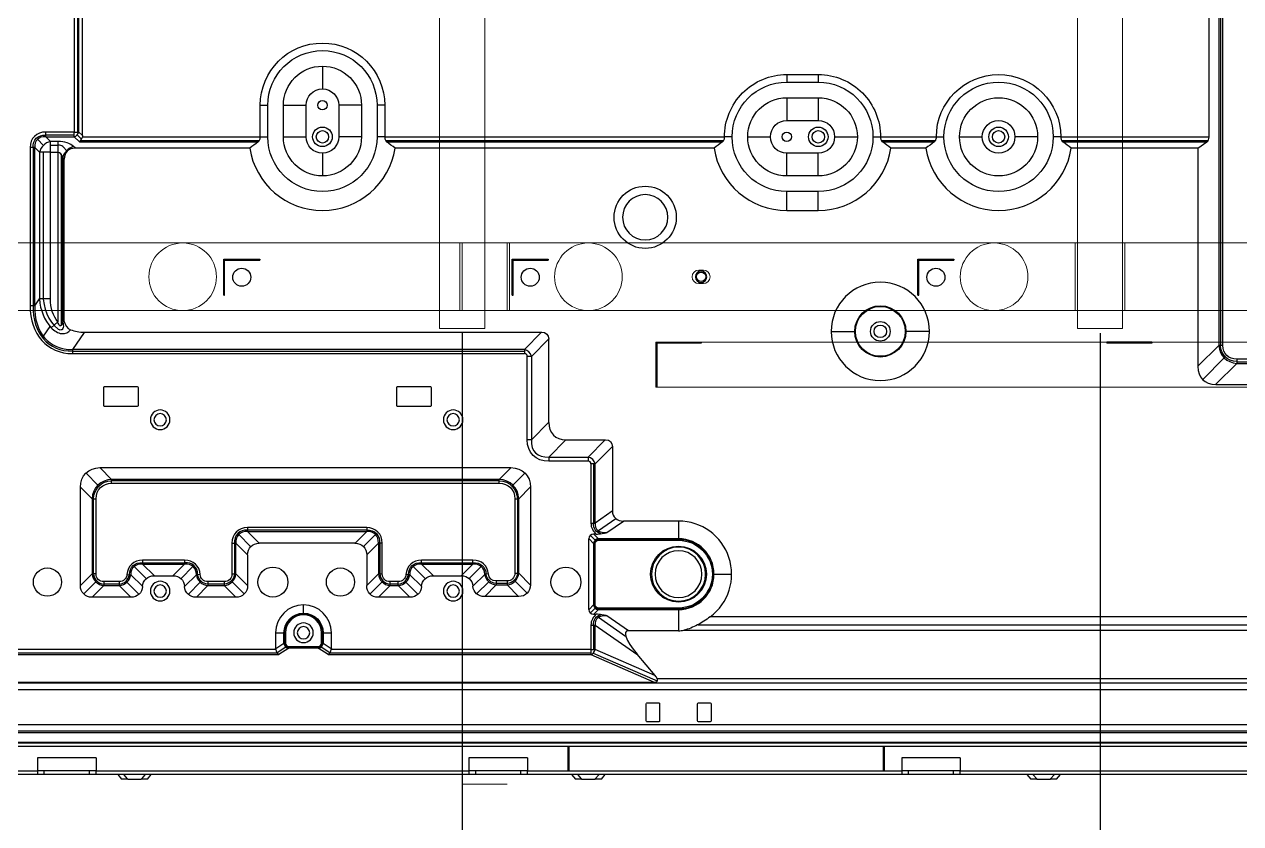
# Model space of a CAD drawing. Header units: millimetres. Extents: x 88 to 1316, y -3115 to -2187.
# Drawn here: x 261.8 to 531.7, y -2918.9 to -2741.6 of the extents above; entities that cross this region are included whole.
import ezdxf

# ---------------------------------------------------------------- set-up
doc = ezdxf.new("R2010")
doc.units = ezdxf.units.MM
doc.header["$LTSCALE"] = 46.255
doc.header["$PDMODE"] = 3
doc.header["$PDSIZE"] = 0.3125
doc.layers.get('0').update_dxf_attribs({"linetype": 'CONTINUOUS'})
doc.layers.get('Defpoints').update_dxf_attribs({"linetype": 'CONTINUOUS'})
doc.layers.add('1', color=7, linetype='CONTINUOUS', true_color=0xffffff)
doc.styles.get("Standard").update_dxf_attribs({"font": 'simfang.ttf'})
doc.dimstyles.new('002', dxfattribs={"dimscale": 0, "dimtxt": 2, "dimasz": 2, "dimexe": 1, "dimexo": 1, "dimgap": 0.5, "dimtad": 1, "dimzin": 0, "dimdsep": 46, "dimtxsty": 'Standard', "dimcen": 1, "dimclrd": 2, "dimclre": 2, "dimclrt": 5, "dimadec": 0, "dimazin": 0, "dimtp": 0.01, "dimtm": 0.01, "dimtfac": 1, "dimtofl": 0, "dimtmove": 0, "dimatfit": 3, "dimldrblk": 'CLOSED', "dimfxl": 1, "dimtolj": 1, "dimtzin": 0, "dimarcsym": 1})

# ---------------------------------------------------------------- blocks, each defined once
blk = doc.blocks.new('A$Cd3f30c15')
at = {"color": 3, "lineweight": 5}
for p, q in [((1082, 15), (0, 15)), ((171.5, 15), (171.5, 0)), ((172, 15), (172, 0)), ((182, 15), (182, 0)), ((182.5, 15), (182.5, 0)), ((308, 15), (308, 0)), ((308.5, 15), (308.5, 0)), ((318.5, 15), (318.5, 0)), ((319, 15), (319, 0)), ((224.5, 9), (225.5, 9)), ((224.5, 6), (225.5, 6)), ((1082, 0), (0, 0))]:
    blk.add_line(p, q, dxfattribs=at)
at = {"color": 3, "lineweight": 5, "extrusion": (0, 0, -1)}
for centre in [(-110, 7.5), (-200, 7.5), (-290, 7.5)]:
    blk.add_circle(centre, 7.5, dxfattribs=at)
at = {"color": 3, "lineweight": 5}
for centre, start, end in [((224.5, 7.5), 90, 270), ((225.5, 7.5), 270, 90)]:
    blk.add_arc(centre, 1.5, start, end, dxfattribs=at)
blk = doc.blocks.new('A$Cd46af468')
at = {"color": 1, "lineweight": 5}
for p, q in [((0, 10), (605, 10)), ((0, 10), (0, 0)), ((0, 0), (605, 0))]:
    blk.add_line(p, q, dxfattribs=at)
blk = doc.blocks.new('0001')
at = {"color": 1, "lineweight": 5}
for p, q in [((358.97, -2809.12), (358.97, -2305.12)), ((368.97, -2809.12), (368.97, -2305.12)), ((358.97, -2809.12), (368.97, -2809.12))]:
    blk.add_line(p, q, dxfattribs=at)
blk = doc.blocks.new('*D462')
at = {"color": 2, "lineweight": -2, "transparency": 16777216}
for p, q in [((500.47, -2810.12), (500.47, -2941.44)), ((680.47, -2810.12), (680.47, -2941.44)), ((678.47, -2940.44), (502.47, -2940.44))]:
    blk.add_line(p, q, dxfattribs=at)
at = {"color": 2, "lineweight": 5, "transparency": 16777216}
for points in [[(502.47, -2940.11), (502.47, -2940.78), (500.47, -2940.44)], [(678.47, -2940.11), (678.47, -2940.78), (680.47, -2940.44)]]:
    blk.add_solid(points, dxfattribs=at)
at = {"layer": 'Defpoints', "color": 0, "lineweight": 5, "transparency": 16777216}
for p in [(500.47, -2809.12), (680.47, -2809.12), (500.47, -2940.44)]:
    blk.add_point(p, dxfattribs=at)
at = {"color": 5, "lineweight": 5, "transparency": 16777216, "insert": (590.47, -2938.92), "char_height": 2, "attachment_point": 5}
blk.add_mtext('\\A1;180.00', dxfattribs=at)
blk = doc.blocks.new('_CLOSED')
at = {"color": 0, "linetype": 'ByBlock'}
for p, q in [((0, 0), (-1, 0.17)), ((-1, 0.17), (-1, -0.17)), ((-1, -0.17), (0, 0)), ((-1, 0), (0, 0))]:
    blk.add_line(p, q, dxfattribs=at)
blk = doc.blocks.new('*D463')
at = {"color": 2, "lineweight": -2, "transparency": 16777216}
for p, q in [((358.97, -2810.12), (358.97, -2941.44)), ((500.47, -2810.12), (500.47, -2941.44)), ((498.47, -2940.44), (360.97, -2940.44))]:
    blk.add_line(p, q, dxfattribs=at)
at = {"color": 2, "lineweight": 5, "transparency": 16777216}
for points in [[(360.97, -2940.11), (360.97, -2940.78), (358.97, -2940.44)], [(498.47, -2940.11), (498.47, -2940.78), (500.47, -2940.44)]]:
    blk.add_solid(points, dxfattribs=at)
at = {"layer": 'Defpoints', "color": 0, "lineweight": 5, "transparency": 16777216}
for p in [(358.97, -2809.12), (500.47, -2809.12), (358.97, -2940.44)]:
    blk.add_point(p, dxfattribs=at)
at = {"color": 5, "lineweight": 5, "transparency": 16777216, "insert": (429.72, -2938.92), "char_height": 2, "attachment_point": 5}
blk.add_mtext('\\A1;141.50', dxfattribs=at)
blk = doc.blocks.new('*D464')
at = {"color": 2, "lineweight": -2, "transparency": 16777216}
for p, q in [((176.97, -2810.12), (176.97, -2941.44)), ((358.97, -2810.12), (358.97, -2941.44)), ((356.97, -2940.44), (178.97, -2940.44))]:
    blk.add_line(p, q, dxfattribs=at)
at = {"color": 2, "lineweight": 5, "transparency": 16777216}
for points in [[(178.97, -2940.11), (178.97, -2940.78), (176.97, -2940.44)], [(356.97, -2940.11), (356.97, -2940.78), (358.97, -2940.44)]]:
    blk.add_solid(points, dxfattribs=at)
at = {"layer": 'Defpoints', "color": 0, "lineweight": 5, "transparency": 16777216}
for p in [(176.97, -2809.12), (358.97, -2809.12), (176.97, -2940.44)]:
    blk.add_point(p, dxfattribs=at)
at = {"color": 5, "lineweight": 5, "transparency": 16777216, "insert": (267.97, -2938.92), "char_height": 2, "attachment_point": 5}
blk.add_mtext('\\A1;182.00', dxfattribs=at)

msp = doc.modelspace()

# ---------------------------------------------------------------- linework, layer by layer
at = {"color": 1, "lineweight": 5}
msp.add_line((358.966, -2910.119), (368.966, -2910.119), dxfattribs=at)
at = {"layer": '1', "color": 7, "linetype": 'Continuous'}
for p, q in [((526.818, -2597.576), (526.818, -2812.827)), ((527.178, -2597.576), (527.178, -2812.827)), ((527.738, -2812.827), (527.738, -2597.576)), ((272.906, -2727.736), (272.906, -2765.503)), ((273.599, -2727.736), (273.599, -2765.503)), ((273.945, -2765.503), (273.945, -2727.736)), ((274.754, -2766.311), (274.754, -2726.928)), ((524.661, -2766.658), (524.661, -2729.429)), ((327.966, -2750.958), (327.966, -2755.893)), ((430.966, -2752.765), (437.966, -2752.765)), ((430.966, -2752.815), (430.966, -2754.393)), ((430.966, -2754.443), (437.966, -2754.443)), ((437.966, -2752.815), (437.966, -2754.393)), ((314.161, -2766.57), (314.161, -2759.57)), ((314.211, -2759.57), (315.789, -2759.57)), ((315.839, -2766.57), (315.839, -2759.57)), ((319.304, -2766.57), (319.304, -2759.57)), ((319.354, -2759.57), (324.289, -2759.57)), ((324.339, -2766.57), (324.339, -2759.57)), ((331.593, -2759.57), (331.593, -2766.57)), ((336.578, -2759.57), (331.643, -2759.57)), ((336.628, -2759.57), (336.628, -2766.57)), ((340.093, -2759.57), (340.093, -2766.57)), ((341.721, -2759.57), (340.143, -2759.57)), ((341.771, -2759.57), (341.771, -2766.57)), ((430.966, -2757.908), (437.966, -2757.908)), ((430.966, -2757.958), (430.966, -2762.893)), ((437.966, -2757.958), (437.966, -2762.893)), ((430.966, -2762.943), (437.966, -2762.943)), ((272.906, -2765.503), (266.57, -2765.503)), ((266.57, -2766.542), (266.57, -2765.503)), ((272.906, -2766.542), (272.906, -2765.503)), ((272.906, -2765.503), (273.945, -2765.503)), ((274.718, -2766.276), (273.945, -2765.503)), ((264.731, -2767.127), (266.076, -2768.473)), ((272.906, -2766.196), (266.57, -2766.196)), ((266.57, -2766.542), (272.906, -2766.542)), ((267.609, -2767.581), (266.57, -2766.542)), ((269.3, -2767.581), (267.609, -2767.581)), ((267.609, -2770.006), (267.609, -2767.581)), ((267.609, -2768.39), (269.3, -2768.39)), ((269.3, -2767.581), (269.3, -2770.006)), ((272.906, -2766.542), (274.061, -2767.697)), ((274.48, -2767.077), (273.563, -2766.16)), ((274.061, -2767.697), (313.652, -2767.697)), ((274.421, -2767.35), (313.948, -2767.35)), ((314.111, -2766.658), (274.754, -2766.658)), ((314.211, -2766.57), (315.789, -2766.57)), ((319.354, -2766.57), (324.289, -2766.57)), ((336.578, -2766.57), (331.643, -2766.57)), ((341.721, -2766.57), (340.143, -2766.57)), ((417.11, -2766.658), (341.822, -2766.658)), ((341.984, -2767.35), (416.947, -2767.35)), ((342.28, -2767.697), (416.652, -2767.697)), ((418.789, -2766.57), (417.208, -2766.57)), ((422.354, -2766.57), (427.289, -2766.57)), ((441.643, -2766.57), (446.578, -2766.57)), ((450.143, -2766.57), (451.721, -2766.57)), ((464.111, -2766.658), (451.821, -2766.658)), ((451.984, -2767.35), (463.948, -2767.35)), ((452.28, -2767.697), (463.652, -2767.697)), ((464.211, -2766.57), (465.789, -2766.57)), ((469.354, -2766.57), (474.289, -2766.57)), ((486.578, -2766.57), (481.643, -2766.57)), ((491.721, -2766.57), (490.143, -2766.57)), ((524.61, -2766.658), (491.821, -2766.658)), ((491.984, -2767.35), (524.426, -2767.35)), ((492.281, -2767.697), (524.107, -2767.697)), ((522.144, -2769.082), (524.157, -2767.697)), ((263.106, -2768.967), (263.106, -2804.022)), ((264.145, -2768.967), (263.106, -2768.967)), ((263.799, -2768.967), (263.799, -2804.022)), ((264.145, -2768.967), (265.184, -2770.006)), ((264.145, -2804.022), (264.145, -2768.967)), ((265.184, -2770.006), (265.184, -2802.511)), ((267.609, -2770.006), (265.184, -2770.006)), ((265.993, -2770.006), (265.993, -2801.337)), ((267.609, -2802.511), (267.609, -2770.006)), ((267.609, -2770.006), (269.3, -2770.006)), ((269.3, -2770.006), (269.3, -2807.6)), ((269.993, -2770.429), (269.993, -2808.411)), ((270.339, -2771.161), (270.65, -2771.472)), ((270.339, -2807.526), (270.339, -2771.161)), ((271.327, -2769.724), (270.35, -2768.747)), ((273.075, -2769.047), (272.764, -2768.736)), ((311.838, -2769.082), (273.11, -2769.082)), ((327.966, -2770.247), (327.966, -2775.182)), ((414.838, -2769.082), (344.094, -2769.082)), ((437.966, -2770.197), (430.966, -2770.197)), ((430.966, -2775.182), (430.966, -2770.247)), ((437.966, -2775.182), (437.966, -2770.247)), ((461.838, -2769.082), (454.094, -2769.082)), ((522.144, -2769.082), (494.094, -2769.082)), ((522.144, -2769.082), (522.144, -2817.502)), ((270.686, -2807.55), (270.686, -2771.507)), ((437.966, -2775.232), (430.966, -2775.232)), ((437.966, -2778.697), (430.966, -2778.697)), ((430.966, -2782.842), (430.966, -2778.747)), ((437.966, -2782.842), (437.966, -2778.747)), ((430.966, -2782.892), (437.966, -2782.892)), ((306.066, -2801.719), (306.066, -2793.719)), ((306.066, -2793.719), (314.066, -2793.719)), ((306.266, -2793.919), (314.066, -2793.919)), ((306.266, -2801.719), (306.266, -2793.919)), ((314.066, -2793.719), (314.066, -2793.919)), ((370.066, -2801.719), (370.066, -2793.719)), ((370.066, -2793.719), (378.066, -2793.719)), ((370.266, -2801.719), (370.266, -2793.919)), ((370.266, -2793.919), (378.066, -2793.919)), ((378.066, -2793.719), (378.066, -2793.919)), ((460.066, -2801.719), (460.066, -2793.719)), ((460.066, -2793.719), (468.066, -2793.719)), ((460.266, -2793.919), (468.066, -2793.919)), ((460.266, -2801.719), (460.266, -2793.919)), ((468.066, -2793.719), (468.066, -2793.919)), ((264.145, -2804.022), (265.184, -2802.511)), ((267.609, -2802.511), (265.184, -2802.511)), ((306.066, -2801.719), (306.266, -2801.719)), ((370.066, -2801.719), (370.266, -2801.719)), ((460.066, -2801.719), (460.266, -2801.719)), ((264.145, -2804.022), (263.106, -2804.022)), ((266.058, -2810.809), (267.553, -2808.636)), ((267.793, -2808.906), (269.3, -2807.6)), ((275.12, -2809.938), (272.509, -2813.733)), ((275.148, -2809.897), (376.629, -2809.897)), ((372.794, -2813.733), (376.594, -2809.932)), ((378.126, -2811.464), (374.326, -2815.265)), ((378.161, -2829.931), (378.161, -2811.429)), ((440.863, -2809.719), (446.039, -2809.719)), ((462.589, -2809.719), (457.413, -2809.719)), ((272.509, -2813.733), (272.509, -2814.652)), ((372.794, -2813.733), (272.509, -2813.733)), ((272.509, -2814.093), (372.794, -2814.093)), ((372.794, -2813.733), (372.794, -2814.652)), ((401.966, -2812.119), (401.966, -2822.119)), ((401.966, -2812.119), (411.966, -2812.119)), ((402.166, -2812.319), (402.166, -2822.119)), ((411.966, -2812.319), (402.166, -2812.319)), ((411.966, -2812.119), (411.966, -2812.319)), ((501.966, -2812.119), (501.966, -2812.319)), ((511.966, -2812.119), (501.966, -2812.119)), ((511.966, -2812.319), (501.966, -2812.319)), ((511.966, -2812.119), (511.966, -2812.319)), ((526.818, -2812.827), (522.179, -2817.467)), ((527.738, -2812.827), (526.818, -2812.827)), ((272.509, -2814.652), (372.794, -2814.652)), ((373.406, -2833.767), (373.406, -2815.265)), ((374.326, -2815.265), (373.406, -2815.265)), ((374.326, -2815.265), (374.326, -2833.767)), ((528.023, -2815.606), (523.261, -2820.368)), ((526.162, -2821.45), (530.802, -2816.811)), ((598.855, -2815.892), (530.802, -2815.892)), ((530.802, -2815.892), (530.802, -2816.811)), ((530.802, -2816.451), (598.855, -2816.451)), ((530.802, -2816.811), (598.855, -2816.811)), ((279.366, -2822.229), (279.366, -2826.129)), ((286.976, -2822.029), (279.566, -2822.029)), ((287.176, -2826.129), (287.176, -2822.229)), ((344.366, -2822.229), (344.366, -2826.129)), ((351.976, -2822.029), (344.566, -2822.029)), ((352.176, -2826.129), (352.176, -2822.229)), ((402.166, -2822.119), (401.966, -2822.119)), ((526.127, -2821.486), (594.18, -2821.486)), ((279.566, -2826.329), (286.976, -2826.329)), ((279.566, -2826.329), (286.976, -2826.329)), ((344.566, -2826.329), (351.976, -2826.329)), ((344.566, -2826.329), (351.976, -2826.329)), ((374.326, -2833.767), (378.126, -2829.967)), ((374.326, -2833.767), (373.406, -2833.767)), ((381.956, -2833.797), (378.156, -2837.597)), ((381.992, -2833.761), (390.756, -2833.761)), ((386.921, -2837.597), (390.721, -2833.797)), ((392.253, -2835.329), (388.453, -2839.129)), ((392.288, -2835.293), (392.288, -2849.596)), ((378.156, -2837.597), (386.921, -2837.597)), ((378.156, -2837.597), (378.156, -2838.516)), ((386.921, -2838.516), (378.156, -2838.516)), ((386.921, -2837.597), (386.921, -2838.516)), ((278.163, -2843.826), (275.524, -2841.187)), ((278.609, -2839.943), (369.783, -2839.943)), ((281.207, -2842.541), (278.645, -2839.978)), ((369.747, -2839.978), (367.184, -2842.541)), ((370.229, -2843.826), (372.868, -2841.187)), ((388.453, -2839.129), (387.533, -2839.129)), ((387.533, -2839.129), (387.533, -2852.236)), ((388.093, -2839.129), (388.093, -2852.236)), ((388.453, -2852.236), (388.453, -2839.129)), ((367.184, -2842.541), (281.207, -2842.541)), ((281.207, -2843.407), (281.207, -2842.541)), ((281.207, -2842.829), (367.184, -2842.829)), ((281.207, -2843.407), (367.184, -2843.407)), ((367.184, -2843.407), (367.184, -2842.541)), ((274.279, -2866.092), (274.279, -2844.273)), ((274.315, -2844.308), (276.877, -2846.871)), ((371.515, -2846.871), (374.077, -2844.308)), ((374.113, -2844.273), (374.113, -2865.937)), ((276.877, -2846.871), (276.877, -2863.494)), ((276.877, -2846.871), (277.743, -2846.871)), ((277.166, -2863.494), (277.166, -2846.871)), ((277.743, -2863.494), (277.743, -2846.871)), ((370.649, -2846.871), (370.649, -2863.339)), ((370.649, -2846.871), (371.515, -2846.871)), ((371.226, -2846.871), (371.226, -2863.339)), ((371.515, -2863.339), (371.515, -2846.871)), ((392.247, -2849.625), (388.453, -2852.236)), ((393.02, -2851.287), (389.17, -2853.936)), ((391.077, -2854.331), (394.728, -2851.819)), ((406.966, -2851.79), (394.769, -2851.79)), ((406.966, -2851.84), (406.966, -2855.716)), ((309.404, -2854.767), (312.043, -2857.406)), ((337.779, -2853.252), (311.353, -2853.252)), ((311.353, -2853.252), (311.353, -2854.118)), ((337.779, -2853.829), (311.353, -2853.829)), ((313.915, -2856.681), (311.353, -2854.118)), ((311.353, -2854.118), (337.779, -2854.118)), ((337.779, -2854.118), (335.217, -2856.681)), ((337.089, -2857.406), (339.728, -2854.767)), ((337.779, -2853.252), (337.779, -2854.118)), ((387.533, -2852.236), (388.453, -2852.236)), ((388.724, -2854.677), (388.134, -2854.677)), ((389.173, -2855.716), (388.17, -2854.713)), ((307.889, -2856.716), (307.889, -2863.494)), ((307.889, -2856.716), (308.755, -2856.716)), ((308.466, -2856.716), (308.466, -2863.494)), ((308.755, -2856.716), (311.317, -2859.279)), ((308.755, -2863.494), (308.755, -2856.716)), ((335.181, -2856.716), (313.951, -2856.716)), ((337.815, -2859.279), (340.377, -2856.716)), ((340.377, -2856.716), (340.377, -2863.494)), ((341.243, -2856.716), (340.377, -2856.716)), ((340.666, -2856.716), (340.666, -2863.494)), ((341.243, -2863.494), (341.243, -2856.716)), ((387.095, -2871.424), (387.095, -2855.716)), ((387.13, -2855.752), (388.134, -2856.756)), ((387.421, -2855.003), (388.455, -2856.037)), ((388.134, -2856.756), (388.134, -2870.384)), ((388.134, -2856.756), (388.481, -2856.756)), ((388.25, -2870.384), (388.25, -2856.756)), ((388.481, -2870.384), (388.481, -2856.756)), ((406.966, -2855.716), (389.173, -2855.716)), ((389.173, -2855.716), (389.173, -2856.063)), ((389.173, -2855.832), (406.966, -2855.832)), ((389.173, -2856.063), (406.966, -2856.063)), ((406.966, -2856.063), (406.966, -2855.716)), ((406.966, -2857.37), (406.966, -2857.57)), ((311.353, -2859.314), (311.353, -2866.092)), ((337.779, -2859.314), (337.779, -2866.092)), ((286.188, -2861.886), (288.827, -2864.525)), ((297.387, -2860.452), (288.052, -2860.452)), ((288.052, -2860.452), (288.052, -2861.318)), ((288.052, -2861.029), (297.387, -2861.029)), ((290.614, -2863.881), (288.052, -2861.318)), ((288.052, -2861.318), (297.387, -2861.318)), ((297.387, -2861.318), (294.825, -2863.881)), ((296.612, -2864.525), (299.251, -2861.886)), ((297.387, -2860.452), (297.387, -2861.318)), ((348.081, -2861.886), (350.72, -2864.525)), ((361.353, -2860.452), (349.945, -2860.452)), ((349.945, -2861.318), (349.945, -2860.452)), ((349.945, -2861.029), (361.353, -2861.029)), ((349.945, -2861.318), (361.353, -2861.318)), ((352.507, -2863.881), (349.945, -2861.318)), ((361.353, -2861.318), (358.79, -2863.881)), ((360.545, -2864.497), (363.184, -2861.858)), ((361.353, -2861.318), (361.353, -2860.452)), ((274.315, -2866.056), (276.877, -2863.494)), ((277.679, -2865.29), (275.04, -2867.929)), ((277.743, -2863.494), (276.877, -2863.494)), ((282.869, -2865.226), (279.475, -2865.226)), ((279.475, -2865.226), (279.475, -2866.092)), ((282.869, -2865.226), (282.869, -2866.092)), ((284.581, -2865.371), (287.219, -2868.01)), ((284.597, -2863.634), (285.447, -2863.691)), ((285.447, -2863.691), (288.023, -2866.268)), ((290.65, -2863.916), (294.789, -2863.916)), ((297.416, -2866.268), (299.992, -2863.691)), ((298.219, -2868.01), (300.858, -2865.371)), ((300.842, -2863.634), (299.992, -2863.691)), ((306.157, -2865.226), (302.569, -2865.226)), ((302.569, -2865.226), (302.569, -2866.092)), ((306.157, -2865.226), (306.157, -2866.092)), ((307.889, -2863.494), (308.755, -2863.494)), ((307.953, -2865.29), (310.592, -2867.929)), ((311.317, -2866.056), (308.755, -2863.494)), ((337.815, -2866.056), (340.377, -2863.494)), ((338.54, -2867.929), (341.179, -2865.29)), ((340.377, -2863.494), (341.243, -2863.494)), ((344.763, -2865.226), (342.975, -2865.226)), ((342.975, -2866.092), (342.975, -2865.226)), ((344.763, -2866.092), (344.763, -2865.226)), ((346.474, -2865.371), (349.112, -2868.01)), ((347.34, -2863.691), (346.49, -2863.634)), ((347.34, -2863.691), (349.916, -2866.268)), ((352.543, -2863.916), (358.754, -2863.916)), ((361.375, -2866.19), (363.956, -2863.609)), ((362.204, -2867.883), (364.843, -2865.245)), ((364.799, -2863.531), (363.956, -2863.609)), ((368.917, -2865.071), (366.522, -2865.071)), ((366.522, -2865.071), (366.522, -2865.937)), ((368.917, -2865.071), (368.917, -2865.937)), ((370.649, -2863.339), (371.515, -2863.339)), ((370.713, -2865.135), (373.352, -2867.774)), ((374.077, -2865.902), (371.515, -2863.339)), ((414.82, -2863.57), (418.695, -2863.57)), ((279.475, -2866.092), (276.913, -2868.654)), ((282.869, -2865.803), (279.475, -2865.803)), ((279.475, -2866.092), (282.869, -2866.092)), ((285.432, -2868.654), (282.869, -2866.092)), ((300.007, -2868.654), (302.569, -2866.092)), ((306.157, -2865.803), (302.569, -2865.803)), ((302.569, -2866.092), (306.157, -2866.092)), ((306.157, -2866.092), (308.719, -2868.654)), ((342.975, -2866.092), (340.413, -2868.654)), ((344.763, -2865.803), (342.975, -2865.803)), ((342.975, -2866.092), (344.763, -2866.092)), ((347.325, -2868.654), (344.763, -2866.092)), ((363.96, -2868.5), (366.522, -2865.937)), ((368.917, -2865.648), (366.522, -2865.648)), ((366.522, -2865.937), (368.917, -2865.937)), ((368.917, -2865.937), (371.479, -2868.5)), ((285.468, -2868.69), (276.877, -2868.69)), ((308.755, -2868.69), (299.971, -2868.69)), ((323.766, -2872.228), (323.766, -2870.431)), ((347.361, -2868.69), (340.377, -2868.69)), ((371.515, -2868.535), (363.924, -2868.535)), ((388.134, -2870.384), (387.13, -2871.388)), ((388.134, -2870.384), (388.481, -2870.384)), ((406.966, -2869.77), (406.966, -2869.57)), ((388.455, -2871.103), (387.421, -2872.137)), ((388.134, -2872.463), (388.724, -2872.463)), ((388.17, -2872.427), (389.173, -2871.424)), ((395.211, -2877.361), (389.17, -2873.204)), ((406.966, -2871.077), (389.173, -2871.077)), ((389.173, -2871.077), (389.173, -2871.424)), ((406.966, -2871.308), (389.173, -2871.308)), ((389.173, -2871.424), (406.966, -2871.424)), ((395.864, -2876.103), (391.077, -2872.809)), ((406.966, -2871.077), (406.966, -2871.424)), ((406.966, -2871.424), (406.966, -2876.081)), ((564.905, -2873.038), (414.027, -2873.038)), ((387.533, -2874.904), (387.533, -2880.289)), ((387.533, -2874.904), (388.453, -2874.904)), ((388.093, -2874.904), (388.093, -2880.289)), ((388.453, -2880.289), (388.453, -2874.904)), ((388.453, -2874.904), (397.739, -2881.294)), ((406.966, -2876.131), (395.905, -2876.131)), ((408.159, -2876.007), (570.773, -2876.007)), ((411.298, -2874.777), (567.634, -2874.777)), ((317.577, -2876.57), (317.577, -2880.071)), ((317.619, -2880.044), (319.424, -2878.906)), ((317.627, -2876.57), (319.424, -2876.57)), ((319.424, -2878.906), (319.424, -2876.57)), ((319.424, -2876.57), (319.771, -2876.57)), ((319.424, -2878.906), (319.771, -2878.906)), ((319.54, -2878.906), (319.54, -2876.57)), ((319.771, -2876.57), (319.771, -2878.906)), ((327.761, -2878.906), (327.761, -2876.57)), ((328.107, -2876.57), (327.761, -2876.57)), ((327.761, -2878.906), (328.107, -2878.906)), ((327.992, -2876.57), (327.992, -2878.906)), ((328.107, -2876.57), (329.905, -2876.57)), ((328.107, -2876.57), (328.107, -2878.906)), ((328.107, -2878.906), (329.913, -2880.044)), ((329.955, -2880.071), (329.955, -2876.57)), ((317.547, -2880.289), (221.075, -2880.289)), ((317.91, -2881.129), (221.075, -2881.129)), ((221.075, -2881.417), (318.27, -2881.417)), ((317.891, -2880.931), (319.823, -2879.713)), ((320.537, -2879.988), (318.27, -2881.417)), ((320.537, -2879.612), (326.995, -2879.612)), ((320.537, -2879.612), (320.537, -2879.988)), ((320.537, -2879.892), (326.995, -2879.892)), ((326.995, -2879.988), (320.537, -2879.988)), ((326.995, -2879.612), (326.995, -2879.988)), ((329.262, -2881.417), (326.995, -2879.988)), ((327.709, -2879.713), (329.641, -2880.931)), ((329.262, -2881.417), (387.533, -2881.417)), ((387.533, -2881.129), (329.621, -2881.129)), ((387.533, -2880.289), (329.984, -2880.289)), ((387.533, -2880.289), (387.533, -2881.417)), ((387.533, -2880.289), (388.453, -2880.289)), ((387.533, -2881.417), (401.573, -2887.507)), ((388.038, -2881.106), (402.203, -2887.25)), ((401.709, -2886.04), (388.453, -2880.289)), ((401.755, -2886.059), (397.781, -2881.322)), ((591.879, -2886.811), (402.303, -2886.811)), ((701.966, -2887.777), (157.533, -2887.777)), ((158.648, -2889.144), (701.966, -2889.144)), ((399.766, -2896.098), (399.766, -2892.298)), ((399.966, -2892.098), (402.566, -2892.098)), ((402.766, -2892.298), (402.766, -2896.098)), ((411.166, -2896.098), (411.166, -2892.298)), ((411.366, -2892.098), (413.966, -2892.098)), ((414.166, -2892.298), (414.166, -2896.098)), ((1244.3, -2897.022), (159.632, -2897.022)), ((402.566, -2896.298), (399.966, -2896.298)), ((413.966, -2896.298), (411.366, -2896.298)), ((159.632, -2898.664), (1244.3, -2898.664)), ((160.69, -2898.326), (1243.242, -2898.326)), ((152.299, -2901.006), (1251.633, -2901.006)), ((152.92, -2900.807), (1251.011, -2900.807)), ((1251.011, -2901.773), (152.92, -2901.773)), ((382.466, -2907.219), (382.466, -2901.819)), ((382.466, -2901.819), (382.666, -2901.819)), ((382.666, -2907.219), (382.666, -2901.819)), ((452.466, -2907.219), (452.466, -2901.819)), ((452.466, -2901.819), (452.666, -2901.819)), ((452.666, -2907.219), (452.666, -2901.819)), ((277.766, -2904.319), (264.766, -2904.319)), ((264.766, -2904.319), (264.766, -2907.219)), ((277.766, -2904.319), (277.766, -2907.219)), ((373.466, -2904.319), (360.466, -2904.319)), ((360.466, -2904.319), (360.466, -2907.219)), ((373.466, -2904.319), (373.466, -2907.219)), ((469.466, -2904.319), (456.466, -2904.319)), ((456.466, -2904.319), (456.466, -2907.219)), ((469.466, -2904.319), (469.466, -2907.219)), ((264.766, -2908.019), (199.566, -2908.019)), ((199.617, -2907.219), (264.715, -2907.219)), ((264.766, -2907.219), (264.766, -2908.019)), ((266.266, -2907.219), (264.766, -2907.219)), ((266.266, -2908.019), (264.766, -2908.019)), ((266.266, -2908.019), (266.266, -2907.219)), ((276.266, -2907.219), (266.266, -2907.219)), ((276.266, -2908.019), (266.266, -2908.019)), ((276.266, -2908.019), (276.266, -2907.219)), ((277.766, -2907.219), (276.266, -2907.219)), ((277.766, -2908.019), (276.266, -2908.019)), ((277.766, -2908.019), (277.766, -2907.219)), ((360.466, -2908.019), (277.766, -2908.019)), ((277.816, -2907.219), (360.416, -2907.219)), ((282.554, -2908.019), (283.393, -2909.019)), ((284.74, -2908.981), (283.965, -2908.058)), ((288.567, -2908.058), (287.792, -2908.981)), ((289.139, -2909.019), (289.978, -2908.019)), ((360.466, -2907.219), (360.466, -2908.019)), ((361.966, -2907.219), (360.466, -2907.219)), ((361.966, -2908.019), (360.466, -2908.019)), ((361.966, -2908.019), (361.966, -2907.219)), ((371.966, -2907.219), (361.966, -2907.219)), ((371.966, -2908.019), (361.966, -2908.019)), ((371.966, -2908.019), (371.966, -2907.219)), ((373.466, -2907.219), (371.966, -2907.219)), ((373.466, -2908.019), (371.966, -2908.019)), ((373.466, -2908.019), (373.466, -2907.219)), ((456.466, -2908.019), (373.466, -2908.019)), ((373.516, -2907.219), (382.416, -2907.219)), ((382.466, -2907.219), (382.666, -2907.219)), ((382.716, -2907.219), (452.416, -2907.219)), ((383.254, -2908.019), (384.093, -2909.019)), ((385.44, -2908.981), (384.665, -2908.058)), ((389.267, -2908.058), (388.492, -2908.981)), ((389.839, -2909.019), (390.678, -2908.019)), ((452.466, -2907.219), (452.666, -2907.219)), ((452.716, -2907.219), (456.416, -2907.219)), ((456.466, -2907.219), (456.466, -2908.019)), ((457.966, -2907.219), (456.466, -2907.219)), ((457.966, -2908.019), (456.466, -2908.019)), ((457.966, -2908.019), (457.966, -2907.219)), ((467.966, -2907.219), (457.966, -2907.219)), ((467.966, -2908.019), (457.966, -2908.019)), ((467.966, -2908.019), (467.966, -2907.219)), ((469.466, -2907.219), (467.966, -2907.219)), ((469.466, -2908.019), (467.966, -2908.019)), ((469.466, -2908.019), (469.466, -2907.219)), ((545.466, -2908.019), (469.466, -2908.019)), ((469.517, -2907.219), (545.415, -2907.219)), ((484.254, -2908.019), (485.093, -2909.019)), ((486.44, -2908.981), (485.665, -2908.058)), ((490.267, -2908.058), (489.492, -2908.981)), ((490.839, -2909.019), (491.678, -2908.019)), ((284.772, -2909.019), (283.393, -2909.019)), ((284.772, -2909.019), (287.76, -2909.019)), ((289.139, -2909.019), (287.76, -2909.019)), ((385.472, -2909.019), (384.093, -2909.019)), ((385.472, -2909.019), (388.46, -2909.019)), ((389.839, -2909.019), (388.46, -2909.019)), ((486.472, -2909.019), (485.093, -2909.019)), ((486.472, -2909.019), (489.46, -2909.019)), ((490.839, -2909.019), (489.46, -2909.019))]:
    msp.add_line(p, q, dxfattribs=at)
for centre, radius in [((399.566, -2784.419), 6.9), ((310.066, -2797.719), 2), ((374.066, -2797.719), 2), ((411.966, -2797.619), 1.05), ((464.066, -2797.719), 2), ((451.726, -2809.719), 5.627), ((451.726, -2809.719), 5.534), ((266.966, -2865.329), 3.129), ((316.966, -2865.329), 3.329), ((331.966, -2865.329), 3.129), ((381.966, -2865.329), 3.329)]:
    msp.add_circle(centre, radius, dxfattribs=at)
at = {"layer": '1', "color": 7, "linetype": 'Continuous', "extrusion": (0, 0, -1)}
for centre, radius in [((-399.566, -2784.419), 5.025), ((-411.966, -2797.619), 1.25)]:
    msp.add_circle(centre, radius, dxfattribs=at)
for centre, radius, start, end in [((-327.966, -2759.57), 13.805, 360, 180), ((-327.966, -2759.57), 12.127, 0, 180), ((-327.966, -2759.57), 8.662, 0, 180), ((-477.966, -2766.57), 13.805, 360, 180), ((-430.966, -2766.57), 13.805, 359.63635, 90), ((-430.966, -2766.57), 12.127, 270, 90), ((-437.966, -2766.57), 13.805, 90, 180.36365), ((-437.966, -2766.57), 12.127, 90, 270), ((-477.966, -2766.57), 12.127, 0, 180), ((-327.966, -2759.57), 3.627, 0, 180), ((-327.966, -2759.57), 1.05, 0, 180), ((-327.966, -2759.57), 1.05, 180, 0), ((-430.966, -2766.57), 8.662, 270, 90), ((-437.966, -2766.57), 8.662, 90, 270), ((-477.966, -2766.57), 8.662, 0, 180), ((-430.966, -2766.57), 3.627, 270, 90), ((-437.966, -2766.57), 3.627, 90, 270), ((-477.966, -2766.57), 3.627, 0, 180), ((-327.966, -2766.57), 2.175, 0, 180), ((-327.966, -2766.57), 1.375, 0, 180), ((-430.966, -2766.57), 1.05, 0, 180), ((-437.966, -2766.57), 2.175, 0, 180), ((-437.966, -2766.57), 1.375, 0, 180), ((-477.966, -2766.57), 2.175, 0, 180), ((-477.966, -2766.57), 1.375, 0, 180), ((-327.966, -2766.57), 13.805, 359.63635, 0), ((-327.966, -2766.57), 12.127, 180, 0), ((-327.966, -2766.57), 8.662, 180, 360), ((-327.966, -2766.57), 3.627, 180, 360), ((-327.966, -2766.57), 2.175, 180, 0), ((-327.966, -2766.57), 1.375, 180, 0), ((-327.966, -2766.57), 13.805, 180, 180.36365), ((-430.966, -2766.57), 1.05, 180, 0), ((-437.966, -2766.57), 2.175, 180, 0), ((-437.966, -2766.57), 1.375, 180, 0), ((-477.966, -2766.57), 13.805, 359.63635, 360), ((-477.966, -2766.57), 12.127, 180, 0), ((-477.966, -2766.57), 8.662, 180, 360), ((-477.966, -2766.57), 3.627, 180, 360), ((-477.966, -2766.57), 2.175, 180, 0), ((-477.966, -2766.57), 1.375, 180, 0), ((-477.966, -2766.57), 13.805, 180, 180.36365), ((-451.726, -2809.719), 5.687, 360, 180), ((-451.726, -2809.719), 2.175, 0, 180), ((-451.726, -2809.719), 1.375, 0, 180), ((-451.726, -2809.719), 5.687, 180, 360), ((-451.726, -2809.719), 2.175, 180, 0), ((-451.726, -2809.719), 1.375, 180, 0), ((-406.966, -2863.57), 6.2, 270, 90), ((-406.966, -2863.57), 7.738, 90, 270), ((-406.966, -2863.57), 7.507, 90, 270), ((-406.966, -2863.57), 6.2, 90, 270), ((-323.766, -2876.57), 4.341, 0, 180), ((-323.766, -2876.57), 4.226, 0, 180), ((-399.966, -2892.298), 0.2, 0, 90), ((-402.566, -2892.298), 0.2, 90, 180), ((-411.366, -2892.298), 0.2, 0, 90), ((-413.966, -2892.298), 0.2, 90, 180), ((-399.966, -2896.098), 0.2, 270, 0), ((-402.566, -2896.098), 0.2, 180, 270), ((-411.366, -2896.098), 0.2, 270, 0), ((-413.966, -2896.098), 0.2, 180, 270)]:
    msp.add_arc(centre, radius, start, end, dxfattribs=at)
at = {"layer": '1', "color": 7, "linetype": 'Continuous'}
for centre, radius, start, end in [((327.966, -2766.57), 16.322, 188.85466, 351.14534), ((430.966, -2766.57), 16.322, 188.85466, 270), ((437.966, -2766.57), 16.322, 270, 351.14534), ((477.966, -2766.57), 16.322, 188.85466, 351.14534), ((451.726, -2809.719), 10.913, 0, 180), ((451.726, -2809.719), 10.913, 180, 0), ((279.566, -2822.229), 0.2, 90, 180), ((286.976, -2822.229), 0.2, 360, 90), ((344.566, -2822.229), 0.2, 90, 180), ((351.976, -2822.229), 0.2, 0, 90), ((279.566, -2826.129), 0.2, 180, 270), ((279.566, -2826.129), 0.2, 180, 270), ((286.976, -2826.129), 0.2, 270, 0), ((286.976, -2826.129), 0.2, 270, 0), ((291.966, -2829.329), 2.175, 360, 180), ((344.566, -2826.129), 0.2, 180, 270), ((344.566, -2826.129), 0.2, 180, 270), ((351.976, -2826.129), 0.2, 270, 0), ((351.976, -2826.129), 0.2, 270, 0), ((356.966, -2829.329), 2.175, 360, 180), ((291.966, -2829.329), 2.175, 180, 360), ((291.966, -2829.329), 1.375, 360, 180), ((291.966, -2829.329), 1.375, 180, 360), ((356.966, -2829.329), 2.175, 180, 360), ((356.966, -2829.329), 1.375, 360, 180), ((356.966, -2829.329), 1.375, 180, 360), ((406.966, -2863.57), 11.78, 306.51233, 90), ((406.966, -2863.57), 7.854, 270, 90), ((406.966, -2863.57), 6, 90, 270), ((406.966, -2863.57), 5.2, 90, 270), ((406.966, -2863.57), 6, 270, 90), ((406.966, -2863.57), 5.2, 270, 90), ((291.966, -2867.329), 2.175, 360, 180), ((356.966, -2867.329), 2.175, 360, 180), ((291.966, -2867.329), 2.175, 180, 360), ((291.966, -2867.329), 1.375, 360, 180), ((291.966, -2867.329), 1.375, 180, 360), ((356.966, -2867.329), 2.175, 180, 360), ((356.966, -2867.329), 1.375, 360, 180), ((356.966, -2867.329), 1.375, 180, 360), ((323.766, -2876.57), 6.189, 360, 180), ((323.766, -2876.57), 3.995, 0, 180), ((323.766, -2876.57), 2.175, 0, 180), ((323.766, -2876.57), 1.375, 0, 180), ((323.766, -2876.57), 2.175, 180, 0), ((323.766, -2876.57), 1.375, 180, 0)]:
    msp.add_arc(centre, radius, start, end, dxfattribs=at)
for centre, major_axis, ratio, start_param, end_param in [((267.725, -2770.122), (3.651, -3.651), 0.7745967, 2.4825346, 3.8006507), ((272.906, -2765.503), (0.849, 0.849), 0.7745967, 4.0533309, 5.371447), ((267.725, -2770.122), (-2.994, 2.994), 0.6612411, 5.6241273, 6.9422433), ((267.609, -2770.006), (1.98, 1.98), 0.7745967, 0.9117383, 2.2298544), ((269.3, -2769.891), (4, 0), 0.5773503, 0.5235988, 1.5707963), ((269.3, -2769.082), (1.2, 0), 0.5773503, 0.505919, 1.5707963), ((274.061, -2766.658), (0.488, 1.177), 0.4744979, 3.8592612, 4.9064587), ((523.654, -2766.658), (0, 1.2), 0.8390996, 3.6651914, 4.712389), ((269.3, -2772.316), (0, 2.309), 0.5196152, 5.2359878, 6.2831853), ((272.764, -2771.161), (-1.98, -1.98), 0.7745967, 4.0533309, 5.371447), ((273.919, -2772.316), (-2.556, 2.556), 0.7745967, 5.6241273, 6.9422433), ((276.847, -2799.155), (7.585, 11.023), 0.807133, 2.3471761, 2.9618053), ((278.464, -2796.806), (8.738, 12.7), 0.7005829, 2.3471761, 3.0878473), ((276.962, -2798.987), (9.709, 14.111), 0.7005829, 2.3471761, 3.5907714), ((276.27, -2799.994), (8.738, 12.7), 0.7005829, 2.3096955, 3.611655), ((276.962, -2798.987), (9.233, 13.418), 0.6630692, 2.3471761, 3.5907714), ((279.156, -2795.799), (8.738, 12.7), 0.7005829, 3.3151028, 3.5907714), ((372.362, -2815.696), (1.425, 1.425), 0.9926817, 5.7107563, 6.8556138), ((532.959, -2810.67), (4.936, 4.936), 0.7449216, 2.5691639, 3.7140214), ((372.362, -2815.696), (-0.878, -0.878), 0.6444005, 2.5691639, 3.7140214), ((528.932, -2814.698), (5.706, 5.706), 0.6444005, 2.5691639, 3.7140214), ((384.689, -2827.234), (5.487, 5.487), 0.6444005, 2.5691639, 3.7140214), ((381.5, -2830.423), (6.257, 6.257), 0.5650953, 2.5691639, 3.7140214), ((386.489, -2839.561), (1.425, 1.425), 0.9926817, 5.7107563, 6.8556138), ((386.489, -2839.561), (-0.878, -0.878), 0.6444005, 2.5691639, 3.7140214), ((282.362, -2848.026), (-4.199, 4.199), 0.8419529, 5.6241273, 6.9422433), ((366.03, -2848.026), (4.199, 4.199), 0.8419529, 5.6241273, 6.9422433), ((395.944, -2848.557), (3.293, 2.265), 0.7005829, 2.6924139, 3.9360092), ((312.507, -2857.871), (3.651, -3.651), 0.7745967, 2.4825346, 3.8006507), ((311.93, -2857.294), (2.739, -2.739), 0.7745967, 2.3973024, 3.8858829), ((312.507, -2857.871), (-3.104, 3.104), 0.6834676, 5.6241273, 6.9422433), ((336.625, -2857.871), (-3.651, -3.651), 0.7745967, 2.4825346, 3.8006507), ((336.625, -2857.871), (3.104, 3.104), 0.6834676, 5.6241273, 6.9422433), ((388.481, -2856.063), (1.095, -1.095), 0.7745967, 2.4825346, 3.8006507), ((392.755, -2850.751), (4.704, 3.236), 0.7005829, 2.6924139, 3.3811982), ((392.755, -2850.751), (4.011, 2.76), 0.5750866, 2.6924139, 3.9360092), ((389.404, -2856.987), (-0.949, 0.949), 0.8937654, 5.6241273, 6.9422433), ((389.635, -2857.218), (1.095, -1.095), 0.7745967, 2.5696913, 3.713494), ((289.206, -2865.071), (-3.651, 3.651), 0.7745967, 5.6241273, 6.8786741), ((289.206, -2865.071), (-3.104, 3.104), 0.6834676, 5.6241273, 6.8786741), ((296.233, -2865.071), (3.651, 3.651), 0.7745967, 5.6876965, 6.9422433), ((296.81, -2864.494), (2.739, 2.739), 0.7745967, 5.6107644, 7.0274755), ((296.233, -2865.071), (3.104, 3.104), 0.6834676, 5.6876965, 6.9422433), ((351.099, -2865.071), (-3.651, 3.651), 0.7745967, 5.6241273, 6.8786741), ((351.099, -2865.071), (-3.104, 3.104), 0.6834676, 5.6241273, 6.8786741), ((360.198, -2865.071), (3.651, 3.651), 0.7745967, 5.7112839, 6.9422433), ((360.198, -2865.071), (3.104, 3.104), 0.6834676, 5.7112839, 6.9422433), ((280.053, -2862.916), (2.373, 2.373), 0.8937654, 2.4825346, 3.8006507), ((280.63, -2862.339), (2.739, 2.739), 0.7745967, 2.5696913, 3.713494), ((281.715, -2862.339), (-2.739, 2.739), 0.7745967, 2.5696913, 3.6586001), ((282.292, -2862.916), (-2.373, 2.373), 0.8937654, 2.4825346, 3.7370815), ((303.147, -2862.916), (2.373, 2.373), 0.8937654, 2.5461038, 3.8006507), ((305.579, -2862.916), (-2.373, 2.373), 0.8937654, 2.4825346, 3.8006507), ((343.553, -2862.916), (2.373, 2.373), 0.8937654, 2.4825346, 3.8006507), ((344.13, -2862.339), (2.739, 2.739), 0.7745967, 2.5696913, 3.713494), ((343.608, -2862.339), (-2.739, 2.739), 0.7745967, 2.5696913, 3.6586001), ((344.185, -2862.916), (-2.373, 2.373), 0.8937654, 2.4825346, 3.7370815), ((367.1, -2862.762), (2.373, 2.373), 0.8937654, 2.5696913, 3.8006507), ((368.339, -2862.762), (-2.373, 2.373), 0.8937654, 2.4825346, 3.8006507), ((389.404, -2870.153), (0.949, 0.949), 0.8937654, 2.4825346, 3.8006507), ((389.635, -2869.922), (-1.095, -1.095), 0.7745967, 5.7112839, 6.8550867), ((388.481, -2871.077), (-1.095, -1.095), 0.7745967, 5.6241273, 6.9422434), ((392.755, -2876.389), (-4.704, 3.236), 0.7005829, 6.0435798, 6.732364), ((392.755, -2876.389), (-4.011, 2.76), 0.5750867, 5.4887687, 6.732364), ((403.499, -2883.781), (-8.189, 7.442), 0.2162553, 6.0495775, 7.2931728), ((406.966, -2868.168), (0, 7.964), 0.8164966, 3.1415927, 3.3182268), ((320.695, -2878.761), (1.099, 0.693), 0.9238229, 2.6615221, 4.0604637), ((320.926, -2878.615), (1.229, 0.775), 0.8259647, 2.7197042, 3.9478228), ((320.695, -2878.761), (0.819, 0.517), 0.8259647, 2.6615221, 4.0604637), ((326.837, -2878.761), (-1.099, 0.693), 0.9238229, 2.2227216, 3.6216632), ((326.837, -2878.761), (0.819, -0.517), 0.8259647, 5.3643143, 6.7632558), ((326.606, -2878.615), (1.229, -0.775), 0.8259647, 5.4769551, 6.7050737), ((318.27, -2880.289), (-0.343, 1.186), 0.5282044, 1.4193666, 2.6410971), ((329.262, -2880.289), (0.343, 1.186), 0.5282044, 3.6420882, 4.8638187), ((387.533, -2880.289), (0.478, 1.101), 0.7378994, 3.673019, 5.0221584), ((399.818, -2885.618), (-2.469, 1.842), 0.323242, 3.6674654, 4.0818755)]:
    msp.add_ellipse(centre, major_axis=major_axis, ratio=ratio, start_param=start_param, end_param=end_param, dxfattribs=at)
at = {"layer": '1', "color": 7, "linetype": 'Continuous', "extrusion": (0, 0, -1)}
for centre, major_axis, ratio, start_param, end_param in [((267.032, -2769.429), (2.556, -2.556), 0.7745967, 2.3732164, 3.909969), ((273.368, -2765.965), (1.095, -1.095), 0.7745967, 5.6241273, 5.8950458), ((276.847, -2799.155), (6.473, 9.407), 0.7005829, 3.32138, 3.9360092), ((375.551, -2812.508), (-2.195, -2.195), 0.6444005, 2.5691639, 3.7140214), ((533.966, -2809.663), (5.706, 5.706), 0.6444005, 2.6281741, 3.6550112), ((532.959, -2810.67), (4.389, 4.389), 0.6444005, 2.5691639, 3.7140214), ((381.5, -2830.423), (6.803, 6.803), 0.6444005, 2.5691639, 3.7140214), ((389.678, -2836.372), (-2.195, -2.195), 0.6444005, 2.5691639, 3.7140214), ((280.053, -2845.716), (-4.564, 4.564), 0.7745967, 5.6241273, 6.9422434), ((368.339, -2845.716), (4.564, 4.564), 0.7745967, 5.6241273, 6.9422433), ((282.939, -2848.603), (-4.564, 4.564), 0.7745967, 5.6761397, 6.8902309), ((282.362, -2848.026), (-3.651, 3.651), 0.7745967, 5.6241273, 6.9422433), ((365.452, -2848.603), (4.564, 4.564), 0.7745967, 5.6761397, 6.8902309), ((366.03, -2848.026), (3.651, 3.651), 0.7745967, 5.6241273, 6.9422433), ((337.202, -2857.294), (-2.739, -2.739), 0.7745967, 2.3973024, 3.8858829), ((391.748, -2851.444), (3.293, 2.265), 0.7005829, 2.5949662, 3.6705948), ((314.817, -2860.18), (2.739, -2.739), 0.7745967, 2.4825346, 3.8006507), ((334.315, -2860.18), (-2.739, -2.739), 0.7745967, 2.4825346, 3.8006507), ((389.404, -2856.987), (0.73, -0.73), 0.7745967, 2.4825346, 3.8006507), ((288.629, -2864.494), (-2.739, 2.739), 0.7745967, 5.6107644, 7.0274755), ((350.522, -2864.494), (-2.739, 2.739), 0.7745967, 5.6107644, 7.0274755), ((360.775, -2864.494), (2.739, 2.739), 0.7745967, 5.5388951, 6.9289496), ((280.053, -2862.916), (1.826, 1.826), 0.7745967, 2.4825346, 3.8006507), ((282.292, -2862.916), (-1.826, 1.826), 0.7745967, 2.5461038, 3.8006507), ((291.516, -2867.38), (-2.739, 2.739), 0.7745967, 5.6876965, 6.9422433), ((293.923, -2867.38), (2.739, 2.739), 0.7745967, 5.6241273, 6.8786741), ((303.724, -2862.339), (2.739, 2.739), 0.7745967, 2.5696913, 3.6586001), ((303.147, -2862.916), (1.826, 1.826), 0.7745967, 2.4825346, 3.7370815), ((305.579, -2862.916), (-1.826, 1.826), 0.7745967, 2.4825346, 3.8006507), ((305.002, -2862.339), (-2.739, 2.739), 0.7745967, 2.5696913, 3.713494), ((343.553, -2862.916), (1.826, 1.826), 0.7745967, 2.4825346, 3.8006507), ((344.185, -2862.916), (-1.826, 1.826), 0.7745967, 2.5461038, 3.8006507), ((353.409, -2867.38), (-2.739, 2.739), 0.7745967, 5.6876965, 6.9422433), ((357.888, -2867.38), (2.739, 2.739), 0.7745967, 5.6241273, 6.8550867), ((367.677, -2862.184), (2.739, 2.739), 0.7745967, 2.5696913, 3.6382162), ((367.1, -2862.762), (1.826, 1.826), 0.7745967, 2.4825346, 3.713494), ((368.339, -2862.762), (-1.826, 1.826), 0.7745967, 2.4825346, 3.8006507), ((367.762, -2862.184), (-2.739, 2.739), 0.7745967, 2.5696913, 3.713494), ((277.743, -2865.226), (2.739, 2.739), 0.7745967, 2.4825346, 3.8006507), ((284.602, -2865.226), (-2.739, 2.739), 0.7745967, 2.5461038, 3.8006507), ((300.837, -2865.226), (2.739, 2.739), 0.7745967, 2.4825346, 3.7370815), ((307.889, -2865.226), (-2.739, 2.739), 0.7745967, 2.4825346, 3.8006507), ((341.243, -2865.226), (2.739, 2.739), 0.7745967, 2.4825346, 3.8006507), ((346.495, -2865.226), (-2.739, 2.739), 0.7745967, 2.5461038, 3.8006507), ((364.79, -2865.071), (2.739, 2.739), 0.7745967, 2.4825346, 3.713494), ((370.649, -2865.071), (-2.739, 2.739), 0.7745967, 2.4825346, 3.8006507), ((389.404, -2870.153), (-0.73, -0.73), 0.7745967, 5.6241273, 6.9422433), ((391.748, -2875.696), (-3.293, 2.265), 0.7005829, 5.7541832, 6.8298023), ((318.963, -2879.852), (1.229, 0.775), 0.8259647, 3.4444521, 3.6216632), ((328.569, -2879.852), (1.229, -0.775), 0.8259647, 5.8031148, 5.9803259)]:
    msp.add_ellipse(centre, major_axis=major_axis, ratio=ratio, start_param=start_param, end_param=end_param, dxfattribs=at)
at = {"layer": '1', "color": 7, "linetype": 'Continuous'}
for points in [[(313.702, -2767.697), (313.07, -2768.155), (312.45, -2768.617), (311.838, -2769.082)], [(344.094, -2769.082), (343.482, -2768.617), (342.862, -2768.155), (342.23, -2767.697)], [(416.702, -2767.697), (416.07, -2768.155), (415.45, -2768.617), (414.838, -2769.082)], [(454.094, -2769.082), (453.482, -2768.617), (452.862, -2768.155), (452.23, -2767.697)], [(463.702, -2767.697), (463.07, -2768.155), (462.45, -2768.617), (461.838, -2769.082)], [(494.094, -2769.082), (493.482, -2768.617), (492.862, -2768.155), (492.23, -2767.697)], [(270.686, -2807.55), (270.571, -2807.559), (270.453, -2807.552), (270.339, -2807.526)], [(270.686, -2807.55), (270.87, -2808.33), (271.329, -2809.082), (272.085, -2809.365)]]:
    msp.add_open_spline(points, degree=3, dxfattribs=at)
for points, knots in [([(313.702, -2767.697), (313.78, -2767.64), (313.854, -2767.567), (313.98, -2767.393), (314.034, -2767.291), (314.116, -2767.064), (314.144, -2766.934), (314.159, -2766.755), (314.161, -2766.706), (314.161, -2766.658)], [0, 0, 0, 0, 0.3049228, 0.3049228, 0.5977564, 0.5977564, 0.89358, 0.89358, 1, 1, 1, 1]), ([(341.771, -2766.658), (341.77, -2766.735), (341.776, -2766.812), (341.801, -2766.995), (341.828, -2767.1), (341.9, -2767.292), (341.947, -2767.381), (342.061, -2767.547), (342.132, -2767.622), (342.215, -2767.686), (342.223, -2767.691), (342.23, -2767.697)], [0, 0, 0, 0, 0.1704738, 0.1704738, 0.4167661, 0.4167661, 0.6726877, 0.6726877, 0.9708001, 0.9708001, 1, 1, 1, 1]), ([(416.702, -2767.697), (416.78, -2767.64), (416.854, -2767.567), (416.98, -2767.393), (417.034, -2767.291), (417.116, -2767.064), (417.144, -2766.934), (417.159, -2766.755), (417.161, -2766.706), (417.161, -2766.658)], [0, 0, 0, 0, 0.3049228, 0.3049228, 0.5977564, 0.5977564, 0.89358, 0.89358, 1, 1, 1, 1]), ([(451.771, -2766.658), (451.77, -2766.735), (451.776, -2766.812), (451.801, -2766.995), (451.828, -2767.1), (451.9, -2767.292), (451.947, -2767.381), (452.061, -2767.547), (452.132, -2767.622), (452.215, -2767.686), (452.223, -2767.691), (452.23, -2767.697)], [0, 0, 0, 0, 0.1704738, 0.1704738, 0.4167661, 0.4167661, 0.6726877, 0.6726877, 0.9708001, 0.9708001, 1, 1, 1, 1]), ([(463.702, -2767.697), (463.78, -2767.64), (463.854, -2767.567), (463.98, -2767.393), (464.034, -2767.291), (464.116, -2767.064), (464.144, -2766.934), (464.159, -2766.755), (464.161, -2766.706), (464.161, -2766.658)], [0, 0, 0, 0, 0.3049228, 0.3049228, 0.5977564, 0.5977564, 0.89358, 0.89358, 1, 1, 1, 1]), ([(491.771, -2766.658), (491.77, -2766.735), (491.776, -2766.812), (491.801, -2766.995), (491.828, -2767.1), (491.9, -2767.292), (491.947, -2767.381), (492.061, -2767.547), (492.132, -2767.622), (492.215, -2767.686), (492.223, -2767.691), (492.23, -2767.697)], [0, 0, 0, 0, 0.1704738, 0.1704738, 0.4167661, 0.4167661, 0.6726877, 0.6726877, 0.9708001, 0.9708001, 1, 1, 1, 1]), ([(267.793, -2808.906), (268.426, -2809.59), (269.262, -2810.13), (270.97, -2810.306), (271.686, -2809.931), (272.057, -2809.406)], [0, 0, 0, 0, 0.5064028, 0.5064028, 1, 1, 1, 1]), ([(270.321, -2807.608), (270.393, -2807.822), (270.445, -2808.034), (270.534, -2808.64), (270.512, -2809.054), (270.098, -2809.414), (269.871, -2809.464), (269.504, -2809.338), (269.376, -2809.256), (269.26, -2809.158)], [0, 0, 0, 0, 0.222006, 0.222006, 0.6542287, 0.6542287, 0.8703401, 0.8703401, 1, 1, 1, 1]), ([(270.339, -2807.526), (270.301, -2807.711), (270.254, -2807.895), (270.162, -2808.132), (270.134, -2808.195), (270.067, -2808.317), (270.027, -2808.379), (269.956, -2808.446), (269.934, -2808.463), (269.887, -2808.488), (269.861, -2808.497), (269.814, -2808.501), (269.792, -2808.498), (269.751, -2808.486), (269.731, -2808.476), (269.681, -2808.443), (269.653, -2808.416), (269.563, -2808.31), (269.515, -2808.217), (269.4, -2807.956), (269.346, -2807.778), (269.3, -2807.6)], [0, 0, 0, 0, 0.255256, 0.255256, 0.3482297, 0.3482297, 0.4492673, 0.4492673, 0.487097, 0.487097, 0.5255748, 0.5255748, 0.554901, 0.554901, 0.5840397, 0.5840397, 0.6342666, 0.6342666, 0.7647858, 0.7647858, 1, 1, 1, 1]), ([(388.724, -2854.677), (388.81, -2854.677), (388.896, -2854.675), (389.444, -2854.653), (389.9, -2854.585), (390.58, -2854.449), (390.824, -2854.393), (391.068, -2854.333), (391.073, -2854.332), (391.077, -2854.331)], [0, 0, 0, 0, 0.1039667, 0.1039667, 0.6698625, 0.6698625, 0.9943193, 0.9943193, 1, 1, 1, 1]), ([(391.077, -2872.809), (391.073, -2872.808), (391.068, -2872.807), (390.812, -2872.744), (390.556, -2872.685), (389.868, -2872.55), (389.417, -2872.485), (388.881, -2872.464), (388.803, -2872.463), (388.724, -2872.463)], [0, 0, 0, 0, 0.0056784, 0.0056784, 0.3458952, 0.3458952, 0.904838, 0.904838, 1, 1, 1, 1]), ([(413.975, -2873.038), (413.069, -2873.708), (412.137, -2874.311), (410.179, -2875.338), (409.19, -2875.771), (408.109, -2876.007)], [0, 0, 0, 0, 0.5, 0.5, 1, 1, 1, 1]), ([(401.619, -2887.527), (401.7, -2887.527), (401.782, -2887.52), (401.939, -2887.488), (402.018, -2887.461), (402.131, -2887.396), (402.173, -2887.363), (402.24, -2887.289), (402.266, -2887.247), (402.303, -2887.152), (402.311, -2887.098), (402.309, -2886.963), (402.286, -2886.883), (402.253, -2886.811)], [0, 0, 0, 0, 0.1797347, 0.1797347, 0.3620729, 0.3620729, 0.4855639, 0.4855639, 0.6094261, 0.6094261, 0.7593136, 0.7593136, 1, 1, 1, 1]), ([(214.965, -2887.527), (216.604, -2887.527), (218.243, -2887.527), (228.682, -2887.527), (237.482, -2887.527), (281.482, -2887.527), (316.682, -2887.527), (368.461, -2887.527), (385.04, -2887.527), (401.619, -2887.527)], [0, 0, 0, 0, 0.0263427, 0.0263427, 0.1677809, 0.1677809, 0.7335335, 0.7335335, 1, 1, 1, 1])]:
    msp.add_open_spline(points, degree=3, knots=knots, dxfattribs=at)

# ---------------------------------------------------------------- block references
at = {"color": 3, "lineweight": 5}
for name, p in [('0001', (-5, 0)), ('0001', (136.5, 0)), ('A$Cd3f30c15', (186.966, -2805.119)), ('A$Cd46af468', (401.934, -2822.119))]:
    msp.add_blockref(name, p, dxfattribs=at)

# ---------------------------------------------------------------- dimensions: what is measured, and where the dimension line sits
for base, p1, p2, picture, middle in [((176.966, -2940.442), (358.966, -2809.119), (176.966, -2809.119), '*D464', (267.966, -2938.925)), ((358.966, -2940.442), (500.466, -2809.119), (358.966, -2809.119), '*D463', (429.716, -2938.925)), ((500.466, -2940.442), (680.466, -2809.119), (500.466, -2809.119), '*D462', (590.466, -2938.925))]:
    dim = msp.add_linear_dim(base=base, p1=p1, p2=p2, dimstyle='002', override={"dimscale": 1, "dimtmove": 1}, dxfattribs=at)
    dim.commit()
    dim.dimension.update_dxf_attribs({"geometry": picture, "text_midpoint": middle})

doc.saveas('drawing.dxf')
